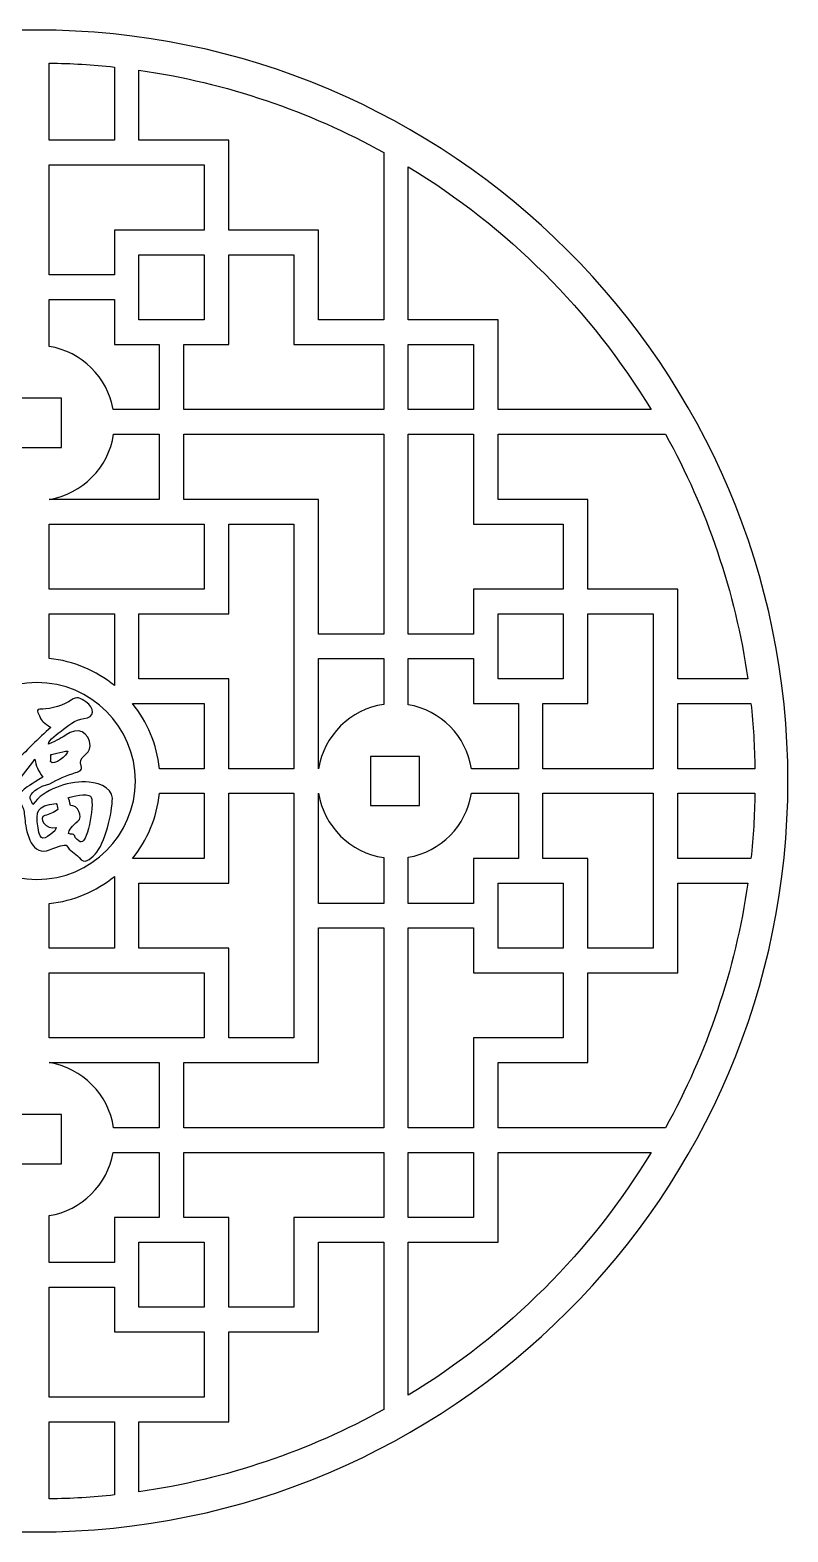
# Model space of a CAD drawing. Header units: centimetres. Extents: x -27 to -22.95, y -0.1 to 3.95.
# Drawn here: x -24.994 to -22.951, y -0.102 to 3.946 of the extents above; entities that cross this region are included whole.
import ezdxf

# ---------------------------------------------------------------- set-up
doc = ezdxf.new("R2010")
doc.units = ezdxf.units.CM
doc.header["$MEASUREMENT"] = 0
doc.layers.add('layer 1', color=7, linetype='Continuous')

msp = doc.modelspace()

# ---------------------------------------------------------------- linework, layer by layer
at = {"layer": 'layer 1', "color": 250}
for points, knots in [([(-24.97508, 3.94617), (-23.86027, 3.94617), (-22.95103, 3.03693), (-22.95103, 1.92211), (-22.95103, 1.92211), (-22.95103, 0.8073), (-23.86027, -0.10194), (-24.97508, -0.10194), (-24.97508, -0.10194), (-26.0899, -0.10194), (-26.99914, 0.8073), (-26.99914, 1.92211), (-26.99914, 1.92211), (-26.99914, 3.03693), (-26.0899, 3.94617), (-24.97508, 3.94617)], [0, 0, 0, 0, 0.2, 0.2, 0.2, 0.2, 0.4, 0.4, 0.4, 0.4, 0.6, 0.6, 0.6, 0.6, 1, 1, 1, 1]), ([(-24.9419, 3.85726), (-24.9419, 3.85726), (-24.9419, 3.64892), (-24.9419, 3.64892), (-24.9419, 3.64892), (-24.9419, 3.64892), (-24.7663, 3.64892), (-24.7663, 3.64892), (-24.7663, 3.64892), (-24.7663, 3.64892), (-24.7663, 3.84636), (-24.7663, 3.84636), (-24.7663, 3.84636), (-24.82412, 3.85261), (-24.8827, 3.85626), (-24.9419, 3.85726)], [0, 0, 0, 0, 0.2, 0.2, 0.2, 0.2, 0.4, 0.4, 0.4, 0.4, 0.6, 0.6, 0.6, 0.6, 1, 1, 1, 1]), ([(-24.69993, 3.83798), (-24.69993, 3.83798), (-24.69993, 3.64892), (-24.69993, 3.64892), (-24.69993, 3.64892), (-24.69993, 3.64892), (-24.45801, 3.64892), (-24.45801, 3.64892), (-24.45801, 3.64892), (-24.45801, 3.64892), (-24.45799, 3.40697), (-24.45799, 3.40697), (-24.45799, 3.40697), (-24.45799, 3.40697), (-24.21604, 3.40697), (-24.21604, 3.40697), (-24.21604, 3.40697), (-24.21604, 3.40697), (-24.21604, 3.16502), (-24.21604, 3.16502), (-24.21604, 3.16502), (-24.21604, 3.16502), (-24.04045, 3.16502), (-24.04045, 3.16502), (-24.04045, 3.16502), (-24.04045, 3.16502), (-24.04045, 3.61603), (-24.04045, 3.61603), (-24.04045, 3.61603), (-24.24132, 3.72743), (-24.46385, 3.80414), (-24.69993, 3.83798)], [0, 0, 0, 0, 0.1111111, 0.1111111, 0.1111111, 0.1111111, 0.2222222, 0.2222222, 0.2222222, 0.2222222, 0.3333333, 0.3333333, 0.3333333, 0.3333333, 0.4444444, 0.4444444, 0.4444444, 0.4444444, 0.5555556, 0.5555556, 0.5555556, 0.5555556, 0.6666667, 0.6666667, 0.6666667, 0.6666667, 0.7777778, 0.7777778, 0.7777778, 0.7777778, 1, 1, 1, 1]), ([(-24.9419, 3.58256), (-24.9419, 3.58256), (-24.9419, 3.286), (-24.9419, 3.286), (-24.9419, 3.286), (-24.9419, 3.286), (-24.76629, 3.286), (-24.76629, 3.286), (-24.76629, 3.286), (-24.76629, 3.286), (-24.76629, 3.40697), (-24.76629, 3.40697), (-24.76629, 3.40697), (-24.76629, 3.40697), (-24.52435, 3.40697), (-24.52435, 3.40697), (-24.52435, 3.40697), (-24.52435, 3.40697), (-24.52435, 3.58256), (-24.52435, 3.58256), (-24.52435, 3.58256), (-24.52435, 3.58256), (-24.9419, 3.58256), (-24.9419, 3.58256)], [0, 0, 0, 0, 0.1428571, 0.1428571, 0.1428571, 0.1428571, 0.2857143, 0.2857143, 0.2857143, 0.2857143, 0.4285714, 0.4285714, 0.4285714, 0.4285714, 0.5714286, 0.5714286, 0.5714286, 0.5714286, 0.7142857, 0.7142857, 0.7142857, 0.7142857, 1, 1, 1, 1]), ([(-23.97409, 3.57761), (-23.97409, 3.57761), (-23.97409, 3.16502), (-23.97409, 3.16502), (-23.97409, 3.16502), (-23.97409, 3.16502), (-23.73215, 3.16502), (-23.73215, 3.16502), (-23.73215, 3.16502), (-23.73215, 3.16502), (-23.73215, 2.92307), (-23.73215, 2.92307), (-23.73215, 2.92307), (-23.73215, 2.92307), (-23.31957, 2.92307), (-23.31957, 2.92307), (-23.31957, 2.92307), (-23.48187, 3.19021), (-23.70695, 3.41532), (-23.97409, 3.57761)], [0, 0, 0, 0, 0.1666667, 0.1666667, 0.1666667, 0.1666667, 0.3333333, 0.3333333, 0.3333333, 0.3333333, 0.5, 0.5, 0.5, 0.5, 0.6666667, 0.6666667, 0.6666667, 0.6666667, 1, 1, 1, 1]), ([(-24.52435, 3.16502), (-24.52435, 3.16502), (-24.52435, 3.34061), (-24.52435, 3.34061), (-24.52435, 3.34061), (-24.52435, 3.34061), (-24.69993, 3.34061), (-24.69993, 3.34061), (-24.69993, 3.34061), (-24.69993, 3.34061), (-24.69993, 3.16502), (-24.69993, 3.16502), (-24.69993, 3.16502), (-24.69993, 3.16502), (-24.52435, 3.16502), (-24.52435, 3.16502)], [0, 0, 0, 0, 0.2, 0.2, 0.2, 0.2, 0.4, 0.4, 0.4, 0.4, 0.6, 0.6, 0.6, 0.6, 1, 1, 1, 1]), ([(-24.04045, 2.92307), (-24.04045, 2.92307), (-24.04045, 3.09866), (-24.04045, 3.09866), (-24.04045, 3.09866), (-24.04045, 3.09866), (-24.2824, 3.09866), (-24.2824, 3.09866), (-24.2824, 3.09866), (-24.2824, 3.09866), (-24.2824, 3.34061), (-24.2824, 3.34061), (-24.2824, 3.34061), (-24.2824, 3.34061), (-24.45799, 3.34061), (-24.45799, 3.34061), (-24.45799, 3.34061), (-24.45799, 3.34061), (-24.45799, 3.09866), (-24.45799, 3.09866), (-24.45799, 3.09866), (-24.45799, 3.09866), (-24.57896, 3.09866), (-24.57896, 3.09866), (-24.57896, 3.09866), (-24.57896, 3.09866), (-24.57896, 2.92307), (-24.57896, 2.92307), (-24.57896, 2.92307), (-24.57896, 2.92307), (-24.04045, 2.92307), (-24.04045, 2.92307)], [0, 0, 0, 0, 0.1111111, 0.1111111, 0.1111111, 0.1111111, 0.2222222, 0.2222222, 0.2222222, 0.2222222, 0.3333333, 0.3333333, 0.3333333, 0.3333333, 0.4444444, 0.4444444, 0.4444444, 0.4444444, 0.5555556, 0.5555556, 0.5555556, 0.5555556, 0.6666667, 0.6666667, 0.6666667, 0.6666667, 0.7777778, 0.7777778, 0.7777778, 0.7777778, 1, 1, 1, 1]), ([(-24.9419, 3.09335), (-24.85429, 3.07926), (-24.78461, 3.01032), (-24.76941, 2.92307), (-24.76941, 2.92307), (-24.76941, 2.92307), (-24.64532, 2.92307), (-24.64532, 2.92307), (-24.64532, 2.92307), (-24.64532, 2.92307), (-24.64532, 3.09866), (-24.64532, 3.09866), (-24.64532, 3.09866), (-24.64532, 3.09866), (-24.76629, 3.09866), (-24.76629, 3.09866), (-24.76629, 3.09866), (-24.76629, 3.09866), (-24.76629, 3.21963), (-24.76629, 3.21963), (-24.76629, 3.21963), (-24.76629, 3.21963), (-24.9419, 3.21963), (-24.9419, 3.21963), (-24.9419, 3.21963), (-24.9419, 3.21963), (-24.9419, 3.09335), (-24.9419, 3.09335)], [0, 0, 0, 0, 0.125, 0.125, 0.125, 0.125, 0.25, 0.25, 0.25, 0.25, 0.375, 0.375, 0.375, 0.375, 0.5, 0.5, 0.5, 0.5, 0.625, 0.625, 0.625, 0.625, 0.75, 0.75, 0.75, 0.75, 1, 1, 1, 1]), ([(-23.97409, 3.09866), (-23.97409, 3.09866), (-23.97409, 2.92307), (-23.97409, 2.92307), (-23.97409, 2.92307), (-23.97409, 2.92307), (-23.79851, 2.92307), (-23.79851, 2.92307), (-23.79851, 2.92307), (-23.79851, 2.92307), (-23.79851, 3.09866), (-23.79851, 3.09866), (-23.79851, 3.09866), (-23.79851, 3.09866), (-23.97409, 3.09866), (-23.97409, 3.09866)], [0, 0, 0, 0, 0.2, 0.2, 0.2, 0.2, 0.4, 0.4, 0.4, 0.4, 0.6, 0.6, 0.6, 0.6, 1, 1, 1, 1]), ([(-25.04145, 2.95361), (-25.04145, 2.95361), (-24.90872, 2.95361), (-24.90872, 2.95361), (-24.90872, 2.95361), (-24.90872, 2.95361), (-24.90872, 2.82088), (-24.90872, 2.82088), (-24.90872, 2.82088), (-24.90872, 2.82088), (-25.04145, 2.82088), (-25.04145, 2.82088), (-25.04145, 2.82088), (-25.04145, 2.82088), (-25.04145, 2.95361), (-25.04145, 2.95361)], [0, 0, 0, 0, 0.2, 0.2, 0.2, 0.2, 0.4, 0.4, 0.4, 0.4, 0.6, 0.6, 0.6, 0.6, 1, 1, 1, 1]), ([(-24.76856, 2.85671), (-24.78181, 2.76697), (-24.85252, 2.69551), (-24.9419, 2.68113), (-24.9419, 2.68113), (-24.9419, 2.68113), (-24.64532, 2.68112), (-24.64532, 2.68112), (-24.64532, 2.68112), (-24.64532, 2.68112), (-24.64532, 2.85671), (-24.64532, 2.85671), (-24.64532, 2.85671), (-24.64532, 2.85671), (-24.76856, 2.85671), (-24.76856, 2.85671)], [0, 0, 0, 0, 0.2, 0.2, 0.2, 0.2, 0.4, 0.4, 0.4, 0.4, 0.6, 0.6, 0.6, 0.6, 1, 1, 1, 1]), ([(-24.04045, 2.3182), (-24.04045, 2.3182), (-24.04045, 2.85671), (-24.04045, 2.85671), (-24.04045, 2.85671), (-24.04045, 2.85671), (-24.57896, 2.85671), (-24.57896, 2.85671), (-24.57896, 2.85671), (-24.57896, 2.85671), (-24.57896, 2.68112), (-24.57896, 2.68112), (-24.57896, 2.68112), (-24.57896, 2.68112), (-24.21604, 2.68112), (-24.21604, 2.68112), (-24.21604, 2.68112), (-24.21604, 2.68112), (-24.21604, 2.3182), (-24.21604, 2.3182), (-24.21604, 2.3182), (-24.21604, 2.3182), (-24.04045, 2.3182), (-24.04045, 2.3182)], [0, 0, 0, 0, 0.1428571, 0.1428571, 0.1428571, 0.1428571, 0.2857143, 0.2857143, 0.2857143, 0.2857143, 0.4285714, 0.4285714, 0.4285714, 0.4285714, 0.5714286, 0.5714286, 0.5714286, 0.5714286, 0.7142857, 0.7142857, 0.7142857, 0.7142857, 1, 1, 1, 1]), ([(-23.97409, 2.85671), (-23.97409, 2.85671), (-23.97409, 2.3182), (-23.97409, 2.3182), (-23.97409, 2.3182), (-23.97409, 2.3182), (-23.79851, 2.3182), (-23.79851, 2.3182), (-23.79851, 2.3182), (-23.79851, 2.3182), (-23.79851, 2.43917), (-23.79851, 2.43917), (-23.79851, 2.43917), (-23.79851, 2.43917), (-23.55656, 2.43917), (-23.55656, 2.43917), (-23.55656, 2.43917), (-23.55656, 2.43917), (-23.55656, 2.61477), (-23.55656, 2.61477), (-23.55656, 2.61477), (-23.55656, 2.61477), (-23.79851, 2.61477), (-23.79851, 2.61477), (-23.79851, 2.61477), (-23.79851, 2.61477), (-23.79851, 2.85671), (-23.79851, 2.85671), (-23.79851, 2.85671), (-23.79851, 2.85671), (-23.97409, 2.85671), (-23.97409, 2.85671)], [0, 0, 0, 0, 0.1111111, 0.1111111, 0.1111111, 0.1111111, 0.2222222, 0.2222222, 0.2222222, 0.2222222, 0.3333333, 0.3333333, 0.3333333, 0.3333333, 0.4444444, 0.4444444, 0.4444444, 0.4444444, 0.5555556, 0.5555556, 0.5555556, 0.5555556, 0.6666667, 0.6666667, 0.6666667, 0.6666667, 0.7777778, 0.7777778, 0.7777778, 0.7777778, 1, 1, 1, 1]), ([(-23.28115, 2.85671), (-23.28115, 2.85671), (-23.73215, 2.85671), (-23.73215, 2.85671), (-23.73215, 2.85671), (-23.73215, 2.85671), (-23.73215, 2.68113), (-23.73215, 2.68113), (-23.73215, 2.68113), (-23.73215, 2.68113), (-23.4902, 2.68113), (-23.4902, 2.68113), (-23.4902, 2.68113), (-23.4902, 2.68113), (-23.4902, 2.43917), (-23.4902, 2.43917), (-23.4902, 2.43917), (-23.4902, 2.43917), (-23.24825, 2.43917), (-23.24825, 2.43917), (-23.24825, 2.43917), (-23.24825, 2.43917), (-23.24825, 2.19722), (-23.24825, 2.19722), (-23.24825, 2.19722), (-23.24825, 2.19722), (-23.05921, 2.19722), (-23.05921, 2.19722), (-23.05921, 2.19722), (-23.09309, 2.43329), (-23.16974, 2.65585), (-23.28115, 2.85671)], [0, 0, 0, 0, 0.1111111, 0.1111111, 0.1111111, 0.1111111, 0.2222222, 0.2222222, 0.2222222, 0.2222222, 0.3333333, 0.3333333, 0.3333333, 0.3333333, 0.4444444, 0.4444444, 0.4444444, 0.4444444, 0.5555556, 0.5555556, 0.5555556, 0.5555556, 0.6666667, 0.6666667, 0.6666667, 0.6666667, 0.7777778, 0.7777778, 0.7777778, 0.7777778, 1, 1, 1, 1]), ([(-24.9419, 2.61476), (-24.9419, 2.61476), (-24.9419, 2.43917), (-24.9419, 2.43917), (-24.9419, 2.43917), (-24.9419, 2.43917), (-24.52436, 2.43917), (-24.52436, 2.43917), (-24.52436, 2.43917), (-24.52436, 2.43917), (-24.52436, 2.61476), (-24.52436, 2.61476), (-24.52436, 2.61476), (-24.52436, 2.61476), (-24.9419, 2.61476), (-24.9419, 2.61476)], [0, 0, 0, 0, 0.2, 0.2, 0.2, 0.2, 0.4, 0.4, 0.4, 0.4, 0.6, 0.6, 0.6, 0.6, 1, 1, 1, 1]), ([(-24.45799, 1.95529), (-24.45799, 1.95529), (-24.2824, 1.95529), (-24.2824, 1.95529), (-24.2824, 1.95529), (-24.2824, 1.95529), (-24.2824, 2.61476), (-24.2824, 2.61476), (-24.2824, 2.61476), (-24.2824, 2.61476), (-24.45799, 2.61476), (-24.45799, 2.61476), (-24.45799, 2.61476), (-24.45799, 2.61476), (-24.45799, 2.37281), (-24.45799, 2.37281), (-24.45799, 2.37281), (-24.45799, 2.37281), (-24.69993, 2.37281), (-24.69993, 2.37281), (-24.69993, 2.37281), (-24.69993, 2.37281), (-24.69993, 2.19723), (-24.69993, 2.19723), (-24.69993, 2.19723), (-24.69993, 2.19723), (-24.45799, 2.19723), (-24.45799, 2.19723), (-24.45799, 2.19723), (-24.45799, 2.19723), (-24.45799, 1.95529), (-24.45799, 1.95529)], [0, 0, 0, 0, 0.1111111, 0.1111111, 0.1111111, 0.1111111, 0.2222222, 0.2222222, 0.2222222, 0.2222222, 0.3333333, 0.3333333, 0.3333333, 0.3333333, 0.4444444, 0.4444444, 0.4444444, 0.4444444, 0.5555556, 0.5555556, 0.5555556, 0.5555556, 0.6666667, 0.6666667, 0.6666667, 0.6666667, 0.7777778, 0.7777778, 0.7777778, 0.7777778, 1, 1, 1, 1]), ([(-24.9419, 2.25227), (-24.87579, 2.24565), (-24.81529, 2.21948), (-24.7663, 2.17966), (-24.7663, 2.17966), (-24.7663, 2.17966), (-24.7663, 2.37281), (-24.7663, 2.37281), (-24.7663, 2.37281), (-24.7663, 2.37281), (-24.9419, 2.37281), (-24.9419, 2.37281), (-24.9419, 2.37281), (-24.9419, 2.37281), (-24.9419, 2.25227), (-24.9419, 2.25227)], [0, 0, 0, 0, 0.2, 0.2, 0.2, 0.2, 0.4, 0.4, 0.4, 0.4, 0.6, 0.6, 0.6, 0.6, 1, 1, 1, 1]), ([(-23.73215, 2.19723), (-23.73215, 2.19723), (-23.55656, 2.19723), (-23.55656, 2.19723), (-23.55656, 2.19723), (-23.55656, 2.19723), (-23.55656, 2.37281), (-23.55656, 2.37281), (-23.55656, 2.37281), (-23.55656, 2.37281), (-23.73215, 2.37281), (-23.73215, 2.37281), (-23.73215, 2.37281), (-23.73215, 2.37281), (-23.73215, 2.19723), (-23.73215, 2.19723)], [0, 0, 0, 0, 0.2, 0.2, 0.2, 0.2, 0.4, 0.4, 0.4, 0.4, 0.6, 0.6, 0.6, 0.6, 1, 1, 1, 1]), ([(-23.61117, 1.95529), (-23.61117, 1.95529), (-23.31461, 1.95529), (-23.31461, 1.95529), (-23.31461, 1.95529), (-23.31461, 1.95529), (-23.31461, 2.37281), (-23.31461, 2.37281), (-23.31461, 2.37281), (-23.31461, 2.37281), (-23.4902, 2.37281), (-23.4902, 2.37281), (-23.4902, 2.37281), (-23.4902, 2.37281), (-23.4902, 2.13087), (-23.4902, 2.13087), (-23.4902, 2.13087), (-23.4902, 2.13087), (-23.61117, 2.13086), (-23.61117, 2.13086), (-23.61117, 2.13086), (-23.61117, 2.13086), (-23.61117, 1.95529), (-23.61117, 1.95529)], [0, 0, 0, 0, 0.1428571, 0.1428571, 0.1428571, 0.1428571, 0.2857143, 0.2857143, 0.2857143, 0.2857143, 0.4285714, 0.4285714, 0.4285714, 0.4285714, 0.5714286, 0.5714286, 0.5714286, 0.5714286, 0.7142857, 0.7142857, 0.7142857, 0.7142857, 1, 1, 1, 1]), ([(-24.21602, 1.95529), (-24.20165, 2.04467), (-24.13019, 2.11538), (-24.04045, 2.12863), (-24.04045, 2.12863), (-24.04045, 2.12863), (-24.04045, 2.25184), (-24.04045, 2.25184), (-24.04045, 2.25184), (-24.04045, 2.25184), (-24.21604, 2.25184), (-24.21604, 2.25184), (-24.21604, 2.25184), (-24.21604, 2.25184), (-24.21602, 1.95529), (-24.21602, 1.95529)], [0, 0, 0, 0, 0.2, 0.2, 0.2, 0.2, 0.4, 0.4, 0.4, 0.4, 0.6, 0.6, 0.6, 0.6, 1, 1, 1, 1]), ([(-23.97409, 2.12778), (-23.88684, 2.11258), (-23.8179, 2.04291), (-23.8038, 1.95529), (-23.8038, 1.95529), (-23.8038, 1.95529), (-23.67753, 1.95529), (-23.67753, 1.95529), (-23.67753, 1.95529), (-23.67753, 1.95529), (-23.67753, 2.13086), (-23.67753, 2.13086), (-23.67753, 2.13086), (-23.67753, 2.13086), (-23.79851, 2.13086), (-23.79851, 2.13086), (-23.79851, 2.13086), (-23.79851, 2.13086), (-23.79851, 2.25184), (-23.79851, 2.25184), (-23.79851, 2.25184), (-23.79851, 2.25184), (-23.97409, 2.25184), (-23.97409, 2.25184), (-23.97409, 2.25184), (-23.97409, 2.25184), (-23.97409, 2.12778), (-23.97409, 2.12778)], [0, 0, 0, 0, 0.125, 0.125, 0.125, 0.125, 0.25, 0.25, 0.25, 0.25, 0.375, 0.375, 0.375, 0.375, 0.5, 0.5, 0.5, 0.5, 0.625, 0.625, 0.625, 0.625, 0.75, 0.75, 0.75, 0.75, 1, 1, 1, 1]), ([(-24.97508, 2.18756), (-24.82888, 2.18756), (-24.70963, 2.06832), (-24.70963, 1.92211), (-24.70963, 1.92211), (-24.70963, 1.77591), (-24.82888, 1.65666), (-24.97508, 1.65666), (-24.97508, 1.65666), (-25.12129, 1.65666), (-25.24053, 1.77591), (-25.24053, 1.92211), (-25.24053, 1.92211), (-25.24053, 2.06832), (-25.12129, 2.18756), (-24.97508, 2.18756)], [0, 0, 0, 0, 0.2, 0.2, 0.2, 0.2, 0.4, 0.4, 0.4, 0.4, 0.6, 0.6, 0.6, 0.6, 1, 1, 1, 1]), ([(-24.98618, 1.85865), (-24.95525, 1.90065), (-24.89479, 1.91983), (-24.84386, 1.91983), (-24.84386, 1.91983), (-24.81949, 1.91983), (-24.77161, 1.9072), (-24.77161, 1.8758), (-24.77161, 1.8758), (-24.77161, 1.8374), (-24.79145, 1.75179), (-24.81841, 1.72486), (-24.81841, 1.72486), (-24.83253, 1.71075), (-24.84632, 1.69658), (-24.86138, 1.71571), (-24.86138, 1.71571), (-24.87205, 1.72927), (-24.88625, 1.73281), (-24.89586, 1.74887), (-24.89586, 1.74887), (-24.90133, 1.75078), (-24.9163, 1.74678), (-24.94074, 1.73687), (-24.94074, 1.73687), (-24.98677, 1.71626), (-25.00438, 1.78228), (-25.00698, 1.81463), (-25.00698, 1.81463), (-25.00853, 1.83396), (-25.01089, 1.84619), (-25.013, 1.85065), (-25.013, 1.85065), (-25.01995, 1.86533), (-25.02702, 1.88595), (-25.01245, 1.89781), (-25.01245, 1.89781), (-25.00671, 1.90249), (-24.98891, 1.91411), (-24.95935, 1.93241), (-24.95935, 1.93241), (-24.97198, 1.94978), (-24.97767, 1.96268), (-24.98036, 1.98077), (-24.98036, 1.98077), (-25.01052, 1.93694), (-25.053, 1.89411), (-25.07266, 1.86494), (-25.07266, 1.86494), (-25.07744, 1.82748), (-25.08224, 1.77719), (-25.06773, 1.74144), (-25.06773, 1.74144), (-25.05742, 1.71602), (-25.0687, 1.6752), (-25.09647, 1.71371), (-25.09647, 1.71371), (-25.10568, 1.72648), (-25.1107, 1.73449), (-25.1066, 1.74973), (-25.1066, 1.74973), (-25.10144, 1.76887), (-25.10728, 1.79631), (-25.1066, 1.81634), (-25.1066, 1.81634), (-25.11978, 1.79513), (-25.14492, 1.76292), (-25.15969, 1.8029), (-25.15969, 1.8029), (-25.16679, 1.82212), (-25.17399, 1.83904), (-25.15367, 1.85065), (-25.15367, 1.85065), (-25.1406, 1.85811), (-25.12302, 1.87352), (-25.10112, 1.89638), (-25.10112, 1.89638), (-25.10103, 1.89761), (-25.09344, 1.94556), (-25.09729, 1.94556), (-25.09729, 1.94556), (-25.09839, 1.94556), (-25.09966, 1.94479), (-25.10112, 1.94327), (-25.10112, 1.94327), (-25.1291, 1.91104), (-25.1741, 1.87439), (-25.2054, 1.92612), (-25.2054, 1.92612), (-25.2112, 1.93571), (-25.23548, 1.97022), (-25.20896, 1.95642), (-25.20896, 1.95642), (-25.18414, 1.94351), (-25.16286, 1.96617), (-25.14327, 1.97872), (-25.14327, 1.97872), (-25.13447, 1.98435), (-25.10773, 1.99601), (-25.10304, 2.00502), (-25.10304, 2.00502), (-25.09901, 2.01276), (-25.09076, 2.01474), (-25.08251, 2.01474), (-25.08251, 2.01474), (-25.05908, 2.01474), (-25.04252, 1.99171), (-25.03708, 1.97128), (-25.03708, 1.97128), (-25.00413, 2.00219), (-24.97134, 2.03693), (-24.93746, 2.06676), (-24.93746, 2.06676), (-24.95498, 2.07744), (-24.96479, 2.0863), (-24.96647, 2.09306), (-24.96647, 2.09306), (-24.97005, 2.10745), (-24.9848, 2.11594), (-24.95908, 2.11594), (-24.95908, 2.11594), (-24.93903, 2.11594), (-24.89859, 2.12749), (-24.88272, 2.13966), (-24.88272, 2.13966), (-24.86678, 2.15188), (-24.85862, 2.14569), (-24.84277, 2.13537), (-24.84277, 2.13537), (-24.81995, 2.12052), (-24.81783, 2.09164), (-24.84879, 2.09021), (-24.84879, 2.09021), (-24.87048, 2.0892), (-24.89366, 2.06948), (-24.90955, 2.05676), (-24.90955, 2.05676), (-24.91479, 2.05256), (-24.94665, 2.03154), (-24.94348, 2.0216), (-24.94348, 2.0216), (-24.92122, 2.03113), (-24.90543, 2.03951), (-24.89641, 2.04647), (-24.89641, 2.04647), (-24.86739, 2.06887), (-24.83182, 2.05484), (-24.83182, 2.01645), (-24.83182, 2.01645), (-24.83182, 1.99163), (-24.86608, 1.98784), (-24.85563, 1.96271), (-24.85563, 1.96271), (-24.85082, 1.95115), (-24.85969, 1.94847), (-24.87068, 1.94498), (-24.87068, 1.94498), (-24.8961, 1.93693), (-24.91945, 1.92672), (-24.9402, 1.91468), (-24.9402, 1.91468), (-24.94407, 1.91243), (-24.94832, 1.9119), (-24.95197, 1.91125), (-24.95197, 1.91125), (-24.95839, 1.91011), (-24.98946, 1.89523), (-24.99306, 1.8802), (-24.99306, 1.8802), (-24.99476, 1.87308), (-24.98983, 1.86742), (-24.98618, 1.85865)], [0, 0, 0, 0, 0.0227273, 0.0227273, 0.0227273, 0.0227273, 0.0454545, 0.0454545, 0.0454545, 0.0454545, 0.0681818, 0.0681818, 0.0681818, 0.0681818, 0.0909091, 0.0909091, 0.0909091, 0.0909091, 0.1136364, 0.1136364, 0.1136364, 0.1136364, 0.1363636, 0.1363636, 0.1363636, 0.1363636, 0.1590909, 0.1590909, 0.1590909, 0.1590909, 0.1818182, 0.1818182, 0.1818182, 0.1818182, 0.2045455, 0.2045455, 0.2045455, 0.2045455, 0.2272727, 0.2272727, 0.2272727, 0.2272727, 0.25, 0.25, 0.25, 0.25, 0.2727273, 0.2727273, 0.2727273, 0.2727273, 0.2954545, 0.2954545, 0.2954545, 0.2954545, 0.3181818, 0.3181818, 0.3181818, 0.3181818, 0.3409091, 0.3409091, 0.3409091, 0.3409091, 0.3636364, 0.3636364, 0.3636364, 0.3636364, 0.3863636, 0.3863636, 0.3863636, 0.3863636, 0.4090909, 0.4090909, 0.4090909, 0.4090909, 0.4318182, 0.4318182, 0.4318182, 0.4318182, 0.4545455, 0.4545455, 0.4545455, 0.4545455, 0.4772727, 0.4772727, 0.4772727, 0.4772727, 0.5, 0.5, 0.5, 0.5, 0.5227273, 0.5227273, 0.5227273, 0.5227273, 0.5454545, 0.5454545, 0.5454545, 0.5454545, 0.5681818, 0.5681818, 0.5681818, 0.5681818, 0.5909091, 0.5909091, 0.5909091, 0.5909091, 0.6136364, 0.6136364, 0.6136364, 0.6136364, 0.6363636, 0.6363636, 0.6363636, 0.6363636, 0.6590909, 0.6590909, 0.6590909, 0.6590909, 0.6818182, 0.6818182, 0.6818182, 0.6818182, 0.7045455, 0.7045455, 0.7045455, 0.7045455, 0.7272727, 0.7272727, 0.7272727, 0.7272727, 0.75, 0.75, 0.75, 0.75, 0.7727273, 0.7727273, 0.7727273, 0.7727273, 0.7954545, 0.7954545, 0.7954545, 0.7954545, 0.8181818, 0.8181818, 0.8181818, 0.8181818, 0.8409091, 0.8409091, 0.8409091, 0.8409091, 0.8636364, 0.8636364, 0.8636364, 0.8636364, 0.8863636, 0.8863636, 0.8863636, 0.8863636, 0.9090909, 0.9090909, 0.9090909, 0.9090909, 0.9318182, 0.9318182, 0.9318182, 0.9318182, 0.9545455, 0.9545455, 0.9545455, 0.9545455, 1, 1, 1, 1]), ([(-24.7175, 2.13086), (-24.67771, 2.08187), (-24.65154, 2.02139), (-24.64493, 1.95529), (-24.64493, 1.95529), (-24.64493, 1.95529), (-24.52435, 1.95529), (-24.52435, 1.95529), (-24.52435, 1.95529), (-24.52435, 1.95529), (-24.52435, 2.13086), (-24.52435, 2.13086), (-24.52435, 2.13086), (-24.52435, 2.13086), (-24.7175, 2.13086), (-24.7175, 2.13086)], [0, 0, 0, 0, 0.2, 0.2, 0.2, 0.2, 0.4, 0.4, 0.4, 0.4, 0.6, 0.6, 0.6, 0.6, 1, 1, 1, 1]), ([(-23.05084, 2.13086), (-23.05084, 2.13086), (-23.24825, 2.13086), (-23.24825, 2.13086), (-23.24825, 2.13086), (-23.24825, 2.13086), (-23.24825, 1.95529), (-23.24825, 1.95529), (-23.24825, 1.95529), (-23.24825, 1.95529), (-23.03993, 1.95529), (-23.03993, 1.95529), (-23.03993, 1.95529), (-23.04095, 2.01448), (-23.04455, 2.07306), (-23.05084, 2.13086)], [0, 0, 0, 0, 0.2, 0.2, 0.2, 0.2, 0.4, 0.4, 0.4, 0.4, 0.6, 0.6, 0.6, 0.6, 1, 1, 1, 1]), ([(-24.93873, 1.97436), (-24.92916, 1.96164), (-24.89189, 1.9922), (-24.89189, 2.00254), (-24.89189, 2.00254), (-24.89189, 2.00535), (-24.93322, 1.99359), (-24.93762, 1.99315), (-24.93762, 1.99315), (-24.93645, 1.98693), (-24.93717, 1.98044), (-24.93873, 1.97436)], [0, 0, 0, 0, 0.25, 0.25, 0.25, 0.25, 0.5, 0.5, 0.5, 0.5, 1, 1, 1, 1]), ([(-24.07628, 1.98848), (-24.07628, 1.98848), (-23.94355, 1.98848), (-23.94355, 1.98848), (-23.94355, 1.98848), (-23.94355, 1.98848), (-23.94355, 1.85575), (-23.94355, 1.85575), (-23.94355, 1.85575), (-23.94355, 1.85575), (-24.07628, 1.85575), (-24.07628, 1.85575), (-24.07628, 1.85575), (-24.07628, 1.85575), (-24.07628, 1.98848), (-24.07628, 1.98848)], [0, 0, 0, 0, 0.2, 0.2, 0.2, 0.2, 0.4, 0.4, 0.4, 0.4, 0.6, 0.6, 0.6, 0.6, 1, 1, 1, 1]), ([(-24.8715, 1.77007), (-24.86416, 1.76185), (-24.85892, 1.75774), (-24.8558, 1.75774), (-24.8558, 1.75774), (-24.83653, 1.75774), (-24.81821, 1.871), (-24.83046, 1.88102), (-24.83046, 1.88102), (-24.84021, 1.889), (-24.8804, 1.88183), (-24.89079, 1.87691), (-24.89079, 1.87691), (-24.88859, 1.87221), (-24.88657, 1.86536), (-24.88473, 1.85636), (-24.88473, 1.85636), (-24.86567, 1.8585), (-24.84936, 1.82483), (-24.86434, 1.81351), (-24.86434, 1.81351), (-24.88012, 1.80158), (-24.88877, 1.79042), (-24.89024, 1.78063), (-24.89024, 1.78063), (-24.88261, 1.77657), (-24.87386, 1.7826), (-24.8715, 1.77007)], [0, 0, 0, 0, 0.125, 0.125, 0.125, 0.125, 0.25, 0.25, 0.25, 0.25, 0.375, 0.375, 0.375, 0.375, 0.5, 0.5, 0.5, 0.5, 0.625, 0.625, 0.625, 0.625, 0.75, 0.75, 0.75, 0.75, 1, 1, 1, 1]), ([(-24.64493, 1.88893), (-24.65155, 1.82282), (-24.67771, 1.76232), (-24.71754, 1.71332), (-24.71754, 1.71332), (-24.71754, 1.71332), (-24.52435, 1.71332), (-24.52435, 1.71332), (-24.52435, 1.71332), (-24.52435, 1.71332), (-24.52435, 1.88893), (-24.52435, 1.88893), (-24.52435, 1.88893), (-24.52435, 1.88893), (-24.64493, 1.88893), (-24.64493, 1.88893)], [0, 0, 0, 0, 0.2, 0.2, 0.2, 0.2, 0.4, 0.4, 0.4, 0.4, 0.6, 0.6, 0.6, 0.6, 1, 1, 1, 1]), ([(-24.2824, 1.88893), (-24.2824, 1.88893), (-24.45799, 1.88893), (-24.45799, 1.88893), (-24.45799, 1.88893), (-24.45799, 1.88893), (-24.45799, 1.64696), (-24.45799, 1.64696), (-24.45799, 1.64696), (-24.45799, 1.64696), (-24.69993, 1.64696), (-24.69993, 1.64696), (-24.69993, 1.64696), (-24.69993, 1.64696), (-24.69993, 1.47138), (-24.69993, 1.47138), (-24.69993, 1.47138), (-24.69993, 1.47138), (-24.45799, 1.47138), (-24.45799, 1.47138), (-24.45799, 1.47138), (-24.45799, 1.47138), (-24.45799, 1.22944), (-24.45799, 1.22944), (-24.45799, 1.22944), (-24.45799, 1.22944), (-24.2824, 1.22944), (-24.2824, 1.22944), (-24.2824, 1.22944), (-24.2824, 1.22944), (-24.2824, 1.88893), (-24.2824, 1.88893)], [0, 0, 0, 0, 0.1111111, 0.1111111, 0.1111111, 0.1111111, 0.2222222, 0.2222222, 0.2222222, 0.2222222, 0.3333333, 0.3333333, 0.3333333, 0.3333333, 0.4444444, 0.4444444, 0.4444444, 0.4444444, 0.5555556, 0.5555556, 0.5555556, 0.5555556, 0.6666667, 0.6666667, 0.6666667, 0.6666667, 0.7777778, 0.7777778, 0.7777778, 0.7777778, 1, 1, 1, 1]), ([(-24.04045, 1.71559), (-24.13019, 1.72884), (-24.20164, 1.79956), (-24.21602, 1.88893), (-24.21602, 1.88893), (-24.21602, 1.88893), (-24.21604, 1.59236), (-24.21604, 1.59236), (-24.21604, 1.59236), (-24.21604, 1.59236), (-24.04045, 1.59236), (-24.04045, 1.59236), (-24.04045, 1.59236), (-24.04045, 1.59236), (-24.04045, 1.71559), (-24.04045, 1.71559)], [0, 0, 0, 0, 0.2, 0.2, 0.2, 0.2, 0.4, 0.4, 0.4, 0.4, 0.6, 0.6, 0.6, 0.6, 1, 1, 1, 1]), ([(-23.8038, 1.88893), (-23.8179, 1.80132), (-23.88684, 1.73164), (-23.97409, 1.71645), (-23.97409, 1.71645), (-23.97409, 1.71645), (-23.97409, 1.59236), (-23.97409, 1.59236), (-23.97409, 1.59236), (-23.97409, 1.59236), (-23.79852, 1.59236), (-23.79852, 1.59236), (-23.79852, 1.59236), (-23.79852, 1.59236), (-23.79852, 1.71333), (-23.79852, 1.71333), (-23.79852, 1.71333), (-23.79852, 1.71333), (-23.67753, 1.71333), (-23.67753, 1.71333), (-23.67753, 1.71333), (-23.67753, 1.71333), (-23.67753, 1.88893), (-23.67753, 1.88893), (-23.67753, 1.88893), (-23.67753, 1.88893), (-23.8038, 1.88893), (-23.8038, 1.88893)], [0, 0, 0, 0, 0.125, 0.125, 0.125, 0.125, 0.25, 0.25, 0.25, 0.25, 0.375, 0.375, 0.375, 0.375, 0.5, 0.5, 0.5, 0.5, 0.625, 0.625, 0.625, 0.625, 0.75, 0.75, 0.75, 0.75, 1, 1, 1, 1]), ([(-23.31461, 1.88893), (-23.31461, 1.88893), (-23.61117, 1.88893), (-23.61117, 1.88893), (-23.61117, 1.88893), (-23.61117, 1.88893), (-23.61117, 1.71333), (-23.61117, 1.71333), (-23.61117, 1.71333), (-23.61117, 1.71333), (-23.49021, 1.71333), (-23.49021, 1.71333), (-23.49021, 1.71333), (-23.49021, 1.71333), (-23.49021, 1.47139), (-23.49021, 1.47139), (-23.49021, 1.47139), (-23.49021, 1.47139), (-23.31461, 1.47139), (-23.31461, 1.47139), (-23.31461, 1.47139), (-23.31461, 1.47139), (-23.31461, 1.88893), (-23.31461, 1.88893)], [0, 0, 0, 0, 0.1428571, 0.1428571, 0.1428571, 0.1428571, 0.2857143, 0.2857143, 0.2857143, 0.2857143, 0.4285714, 0.4285714, 0.4285714, 0.4285714, 0.5714286, 0.5714286, 0.5714286, 0.5714286, 0.7142857, 0.7142857, 0.7142857, 0.7142857, 1, 1, 1, 1]), ([(-23.03993, 1.88893), (-23.03993, 1.88893), (-23.24825, 1.88893), (-23.24825, 1.88893), (-23.24825, 1.88893), (-23.24825, 1.88893), (-23.24825, 1.71333), (-23.24825, 1.71333), (-23.24825, 1.71333), (-23.24825, 1.71333), (-23.05084, 1.71333), (-23.05084, 1.71333), (-23.05084, 1.71333), (-23.04459, 1.77115), (-23.04094, 1.82973), (-23.03993, 1.88893)], [0, 0, 0, 0, 0.2, 0.2, 0.2, 0.2, 0.4, 0.4, 0.4, 0.4, 0.6, 0.6, 0.6, 0.6, 1, 1, 1, 1]), ([(-24.91889, 1.84521), (-24.91889, 1.85304), (-24.92036, 1.85832), (-24.9233, 1.86106), (-24.9233, 1.86106), (-24.97631, 1.85501), (-24.97879, 1.84287), (-24.97178, 1.7956), (-24.97178, 1.7956), (-24.96605, 1.75694), (-24.95732, 1.76226), (-24.92716, 1.78768), (-24.92716, 1.78768), (-24.92605, 1.78964), (-24.92458, 1.79277), (-24.92275, 1.79707), (-24.92275, 1.79707), (-24.95144, 1.7879), (-24.97214, 1.82527), (-24.95388, 1.82906), (-24.95388, 1.82906), (-24.94221, 1.83149), (-24.92821, 1.83757), (-24.91889, 1.84521)], [0, 0, 0, 0, 0.1428571, 0.1428571, 0.1428571, 0.1428571, 0.2857143, 0.2857143, 0.2857143, 0.2857143, 0.4285714, 0.4285714, 0.4285714, 0.4285714, 0.5714286, 0.5714286, 0.5714286, 0.5714286, 0.7142857, 0.7142857, 0.7142857, 0.7142857, 1, 1, 1, 1]), ([(-24.7663, 1.66456), (-24.8153, 1.62475), (-24.87579, 1.59858), (-24.9419, 1.59196), (-24.9419, 1.59196), (-24.9419, 1.59196), (-24.9419, 1.47138), (-24.9419, 1.47138), (-24.9419, 1.47138), (-24.9419, 1.47138), (-24.7663, 1.47138), (-24.7663, 1.47138), (-24.7663, 1.47138), (-24.7663, 1.47138), (-24.7663, 1.66456), (-24.7663, 1.66456)], [0, 0, 0, 0, 0.2, 0.2, 0.2, 0.2, 0.4, 0.4, 0.4, 0.4, 0.6, 0.6, 0.6, 0.6, 1, 1, 1, 1]), ([(-23.55657, 1.47139), (-23.55657, 1.47139), (-23.55657, 1.64697), (-23.55657, 1.64697), (-23.55657, 1.64697), (-23.55657, 1.64697), (-23.73215, 1.64697), (-23.73215, 1.64697), (-23.73215, 1.64697), (-23.73215, 1.64697), (-23.73215, 1.47139), (-23.73215, 1.47139), (-23.73215, 1.47139), (-23.73215, 1.47139), (-23.55657, 1.47139), (-23.55657, 1.47139)], [0, 0, 0, 0, 0.2, 0.2, 0.2, 0.2, 0.4, 0.4, 0.4, 0.4, 0.6, 0.6, 0.6, 0.6, 1, 1, 1, 1]), ([(-23.05922, 1.64696), (-23.05922, 1.64696), (-23.24825, 1.64696), (-23.24825, 1.64696), (-23.24825, 1.64696), (-23.24825, 1.64696), (-23.24825, 1.40502), (-23.24825, 1.40502), (-23.24825, 1.40502), (-23.24825, 1.40502), (-23.49021, 1.40502), (-23.49021, 1.40502), (-23.49021, 1.40502), (-23.49021, 1.40502), (-23.49021, 1.16308), (-23.49021, 1.16308), (-23.49021, 1.16308), (-23.49021, 1.16308), (-23.73215, 1.16308), (-23.73215, 1.16308), (-23.73215, 1.16308), (-23.73215, 1.16308), (-23.73215, 0.98748), (-23.73215, 0.98748), (-23.73215, 0.98748), (-23.73215, 0.98748), (-23.28117, 0.98748), (-23.28117, 0.98748), (-23.28117, 0.98748), (-23.16977, 1.18835), (-23.09306, 1.41088), (-23.05922, 1.64696)], [0, 0, 0, 0, 0.1111111, 0.1111111, 0.1111111, 0.1111111, 0.2222222, 0.2222222, 0.2222222, 0.2222222, 0.3333333, 0.3333333, 0.3333333, 0.3333333, 0.4444444, 0.4444444, 0.4444444, 0.4444444, 0.5555556, 0.5555556, 0.5555556, 0.5555556, 0.6666667, 0.6666667, 0.6666667, 0.6666667, 0.7777778, 0.7777778, 0.7777778, 0.7777778, 1, 1, 1, 1]), ([(-24.04045, 0.98748), (-24.04045, 0.98748), (-24.04045, 1.526), (-24.04045, 1.526), (-24.04045, 1.526), (-24.04045, 1.526), (-24.21604, 1.526), (-24.21604, 1.526), (-24.21604, 1.526), (-24.21604, 1.526), (-24.21605, 1.16308), (-24.21605, 1.16308), (-24.21605, 1.16308), (-24.21605, 1.16308), (-24.57897, 1.16308), (-24.57897, 1.16308), (-24.57897, 1.16308), (-24.57897, 1.16308), (-24.57897, 0.98748), (-24.57897, 0.98748), (-24.57897, 0.98748), (-24.57897, 0.98748), (-24.04045, 0.98748), (-24.04045, 0.98748)], [0, 0, 0, 0, 0.1428571, 0.1428571, 0.1428571, 0.1428571, 0.2857143, 0.2857143, 0.2857143, 0.2857143, 0.4285714, 0.4285714, 0.4285714, 0.4285714, 0.5714286, 0.5714286, 0.5714286, 0.5714286, 0.7142857, 0.7142857, 0.7142857, 0.7142857, 1, 1, 1, 1]), ([(-23.97409, 1.526), (-23.97409, 1.526), (-23.97409, 0.98748), (-23.97409, 0.98748), (-23.97409, 0.98748), (-23.97409, 0.98748), (-23.79852, 0.98748), (-23.79852, 0.98748), (-23.79852, 0.98748), (-23.79852, 0.98748), (-23.79852, 1.22944), (-23.79852, 1.22944), (-23.79852, 1.22944), (-23.79852, 1.22944), (-23.55657, 1.22944), (-23.55657, 1.22944), (-23.55657, 1.22944), (-23.55657, 1.22944), (-23.55657, 1.40502), (-23.55657, 1.40502), (-23.55657, 1.40502), (-23.55657, 1.40502), (-23.79852, 1.40502), (-23.79852, 1.40502), (-23.79852, 1.40502), (-23.79852, 1.40502), (-23.79852, 1.526), (-23.79852, 1.526), (-23.79852, 1.526), (-23.79852, 1.526), (-23.97409, 1.526), (-23.97409, 1.526)], [0, 0, 0, 0, 0.1111111, 0.1111111, 0.1111111, 0.1111111, 0.2222222, 0.2222222, 0.2222222, 0.2222222, 0.3333333, 0.3333333, 0.3333333, 0.3333333, 0.4444444, 0.4444444, 0.4444444, 0.4444444, 0.5555556, 0.5555556, 0.5555556, 0.5555556, 0.6666667, 0.6666667, 0.6666667, 0.6666667, 0.7777778, 0.7777778, 0.7777778, 0.7777778, 1, 1, 1, 1]), ([(-24.9419, 1.40502), (-24.9419, 1.40502), (-24.9419, 1.22944), (-24.9419, 1.22944), (-24.9419, 1.22944), (-24.9419, 1.22944), (-24.52436, 1.22944), (-24.52436, 1.22944), (-24.52436, 1.22944), (-24.52436, 1.22944), (-24.52436, 1.40502), (-24.52436, 1.40502), (-24.52436, 1.40502), (-24.52436, 1.40502), (-24.9419, 1.40502), (-24.9419, 1.40502)], [0, 0, 0, 0, 0.2, 0.2, 0.2, 0.2, 0.4, 0.4, 0.4, 0.4, 0.6, 0.6, 0.6, 0.6, 1, 1, 1, 1]), ([(-24.9419, 1.16306), (-24.85252, 1.14868), (-24.78181, 1.07723), (-24.76856, 0.98748), (-24.76856, 0.98748), (-24.76856, 0.98748), (-24.64533, 0.98748), (-24.64533, 0.98748), (-24.64533, 0.98748), (-24.64533, 0.98748), (-24.64533, 1.16308), (-24.64533, 1.16308), (-24.64533, 1.16308), (-24.64533, 1.16308), (-24.9419, 1.16306), (-24.9419, 1.16306)], [0, 0, 0, 0, 0.2, 0.2, 0.2, 0.2, 0.4, 0.4, 0.4, 0.4, 0.6, 0.6, 0.6, 0.6, 1, 1, 1, 1]), ([(-25.04145, 1.02332), (-25.04145, 1.02332), (-24.90872, 1.02332), (-24.90872, 1.02332), (-24.90872, 1.02332), (-24.90872, 1.02332), (-24.90872, 0.89059), (-24.90872, 0.89059), (-24.90872, 0.89059), (-24.90872, 0.89059), (-25.04145, 0.89059), (-25.04145, 0.89059), (-25.04145, 0.89059), (-25.04145, 0.89059), (-25.04145, 1.02332), (-25.04145, 1.02332)], [0, 0, 0, 0, 0.2, 0.2, 0.2, 0.2, 0.4, 0.4, 0.4, 0.4, 0.6, 0.6, 0.6, 0.6, 1, 1, 1, 1]), ([(-24.76942, 0.92112), (-24.78462, 0.83388), (-24.85429, 0.76494), (-24.9419, 0.75085), (-24.9419, 0.75085), (-24.9419, 0.75085), (-24.9419, 0.62457), (-24.9419, 0.62457), (-24.9419, 0.62457), (-24.9419, 0.62457), (-24.7663, 0.62457), (-24.7663, 0.62457), (-24.7663, 0.62457), (-24.7663, 0.62457), (-24.7663, 0.74555), (-24.7663, 0.74555), (-24.7663, 0.74555), (-24.7663, 0.74555), (-24.64533, 0.74555), (-24.64533, 0.74555), (-24.64533, 0.74555), (-24.64533, 0.74555), (-24.64533, 0.92112), (-24.64533, 0.92112), (-24.64533, 0.92112), (-24.64533, 0.92112), (-24.76942, 0.92112), (-24.76942, 0.92112)], [0, 0, 0, 0, 0.125, 0.125, 0.125, 0.125, 0.25, 0.25, 0.25, 0.25, 0.375, 0.375, 0.375, 0.375, 0.5, 0.5, 0.5, 0.5, 0.625, 0.625, 0.625, 0.625, 0.75, 0.75, 0.75, 0.75, 1, 1, 1, 1]), ([(-24.04045, 0.74555), (-24.04045, 0.74555), (-24.04045, 0.92112), (-24.04045, 0.92112), (-24.04045, 0.92112), (-24.04045, 0.92112), (-24.57897, 0.92112), (-24.57897, 0.92112), (-24.57897, 0.92112), (-24.57897, 0.92112), (-24.57897, 0.74555), (-24.57897, 0.74555), (-24.57897, 0.74555), (-24.57897, 0.74555), (-24.45799, 0.74555), (-24.45799, 0.74555), (-24.45799, 0.74555), (-24.45799, 0.74555), (-24.45799, 0.5036), (-24.45799, 0.5036), (-24.45799, 0.5036), (-24.45799, 0.5036), (-24.28241, 0.5036), (-24.28241, 0.5036), (-24.28241, 0.5036), (-24.28241, 0.5036), (-24.28241, 0.74555), (-24.28241, 0.74555), (-24.28241, 0.74555), (-24.28241, 0.74555), (-24.04045, 0.74555), (-24.04045, 0.74555)], [0, 0, 0, 0, 0.1111111, 0.1111111, 0.1111111, 0.1111111, 0.2222222, 0.2222222, 0.2222222, 0.2222222, 0.3333333, 0.3333333, 0.3333333, 0.3333333, 0.4444444, 0.4444444, 0.4444444, 0.4444444, 0.5555556, 0.5555556, 0.5555556, 0.5555556, 0.6666667, 0.6666667, 0.6666667, 0.6666667, 0.7777778, 0.7777778, 0.7777778, 0.7777778, 1, 1, 1, 1]), ([(-23.31959, 0.92112), (-23.31959, 0.92112), (-23.73215, 0.92112), (-23.73215, 0.92112), (-23.73215, 0.92112), (-23.73215, 0.92112), (-23.73215, 0.67918), (-23.73215, 0.67918), (-23.73215, 0.67918), (-23.73215, 0.67918), (-23.97409, 0.67918), (-23.97409, 0.67918), (-23.97409, 0.67918), (-23.97409, 0.67918), (-23.97409, 0.26662), (-23.97409, 0.26662), (-23.97409, 0.26662), (-23.70697, 0.42892), (-23.48187, 0.65399), (-23.31959, 0.92112)], [0, 0, 0, 0, 0.1666667, 0.1666667, 0.1666667, 0.1666667, 0.3333333, 0.3333333, 0.3333333, 0.3333333, 0.5, 0.5, 0.5, 0.5, 0.6666667, 0.6666667, 0.6666667, 0.6666667, 1, 1, 1, 1]), ([(-23.97409, 0.92112), (-23.97409, 0.92112), (-23.97409, 0.74555), (-23.97409, 0.74555), (-23.97409, 0.74555), (-23.97409, 0.74555), (-23.79852, 0.74555), (-23.79852, 0.74555), (-23.79852, 0.74555), (-23.79852, 0.74555), (-23.79852, 0.92112), (-23.79852, 0.92112), (-23.79852, 0.92112), (-23.79852, 0.92112), (-23.97409, 0.92112), (-23.97409, 0.92112)], [0, 0, 0, 0, 0.2, 0.2, 0.2, 0.2, 0.4, 0.4, 0.4, 0.4, 0.6, 0.6, 0.6, 0.6, 1, 1, 1, 1]), ([(-24.52436, 0.5036), (-24.52436, 0.5036), (-24.52436, 0.67918), (-24.52436, 0.67918), (-24.52436, 0.67918), (-24.52436, 0.67918), (-24.69994, 0.67918), (-24.69994, 0.67918), (-24.69994, 0.67918), (-24.69994, 0.67918), (-24.69994, 0.5036), (-24.69994, 0.5036), (-24.69994, 0.5036), (-24.69994, 0.5036), (-24.52436, 0.5036), (-24.52436, 0.5036)], [0, 0, 0, 0, 0.2, 0.2, 0.2, 0.2, 0.4, 0.4, 0.4, 0.4, 0.6, 0.6, 0.6, 0.6, 1, 1, 1, 1]), ([(-24.04045, 0.2282), (-24.04045, 0.2282), (-24.04045, 0.67918), (-24.04045, 0.67918), (-24.04045, 0.67918), (-24.04045, 0.67918), (-24.21605, 0.67918), (-24.21605, 0.67918), (-24.21605, 0.67918), (-24.21605, 0.67918), (-24.21605, 0.43724), (-24.21605, 0.43724), (-24.21605, 0.43724), (-24.21605, 0.43724), (-24.45799, 0.43724), (-24.45799, 0.43724), (-24.45799, 0.43724), (-24.45799, 0.43724), (-24.45799, 0.19529), (-24.45799, 0.19529), (-24.45799, 0.19529), (-24.45799, 0.19529), (-24.69993, 0.19529), (-24.69993, 0.19529), (-24.69993, 0.19529), (-24.69993, 0.19529), (-24.69993, 0.00625), (-24.69993, 0.00625), (-24.69993, 0.00625), (-24.46387, 0.04013), (-24.24131, 0.11678), (-24.04045, 0.2282)], [0, 0, 0, 0, 0.1111111, 0.1111111, 0.1111111, 0.1111111, 0.2222222, 0.2222222, 0.2222222, 0.2222222, 0.3333333, 0.3333333, 0.3333333, 0.3333333, 0.4444444, 0.4444444, 0.4444444, 0.4444444, 0.5555556, 0.5555556, 0.5555556, 0.5555556, 0.6666667, 0.6666667, 0.6666667, 0.6666667, 0.7777778, 0.7777778, 0.7777778, 0.7777778, 1, 1, 1, 1]), ([(-24.9419, 0.55821), (-24.9419, 0.55821), (-24.9419, 0.26165), (-24.9419, 0.26165), (-24.9419, 0.26165), (-24.9419, 0.26165), (-24.52436, 0.26165), (-24.52436, 0.26165), (-24.52436, 0.26165), (-24.52436, 0.26165), (-24.52436, 0.43724), (-24.52436, 0.43724), (-24.52436, 0.43724), (-24.52436, 0.43724), (-24.7663, 0.43724), (-24.7663, 0.43724), (-24.7663, 0.43724), (-24.7663, 0.43724), (-24.7663, 0.55821), (-24.7663, 0.55821), (-24.7663, 0.55821), (-24.7663, 0.55821), (-24.9419, 0.55821), (-24.9419, 0.55821)], [0, 0, 0, 0, 0.1428571, 0.1428571, 0.1428571, 0.1428571, 0.2857143, 0.2857143, 0.2857143, 0.2857143, 0.4285714, 0.4285714, 0.4285714, 0.4285714, 0.5714286, 0.5714286, 0.5714286, 0.5714286, 0.7142857, 0.7142857, 0.7142857, 0.7142857, 1, 1, 1, 1]), ([(-24.7663, -0.00213), (-24.7663, -0.00213), (-24.7663, 0.19529), (-24.7663, 0.19529), (-24.7663, 0.19529), (-24.7663, 0.19529), (-24.9419, 0.19529), (-24.9419, 0.19529), (-24.9419, 0.19529), (-24.9419, 0.19529), (-24.9419, -0.01304), (-24.9419, -0.01304), (-24.9419, -0.01304), (-24.8827, -0.01202), (-24.82411, -0.00841), (-24.7663, -0.00213)], [0, 0, 0, 0, 0.2, 0.2, 0.2, 0.2, 0.4, 0.4, 0.4, 0.4, 0.6, 0.6, 0.6, 0.6, 1, 1, 1, 1])]:
    msp.add_open_spline(points, degree=3, knots=knots, dxfattribs=at)

doc.saveas('drawing.dxf')
